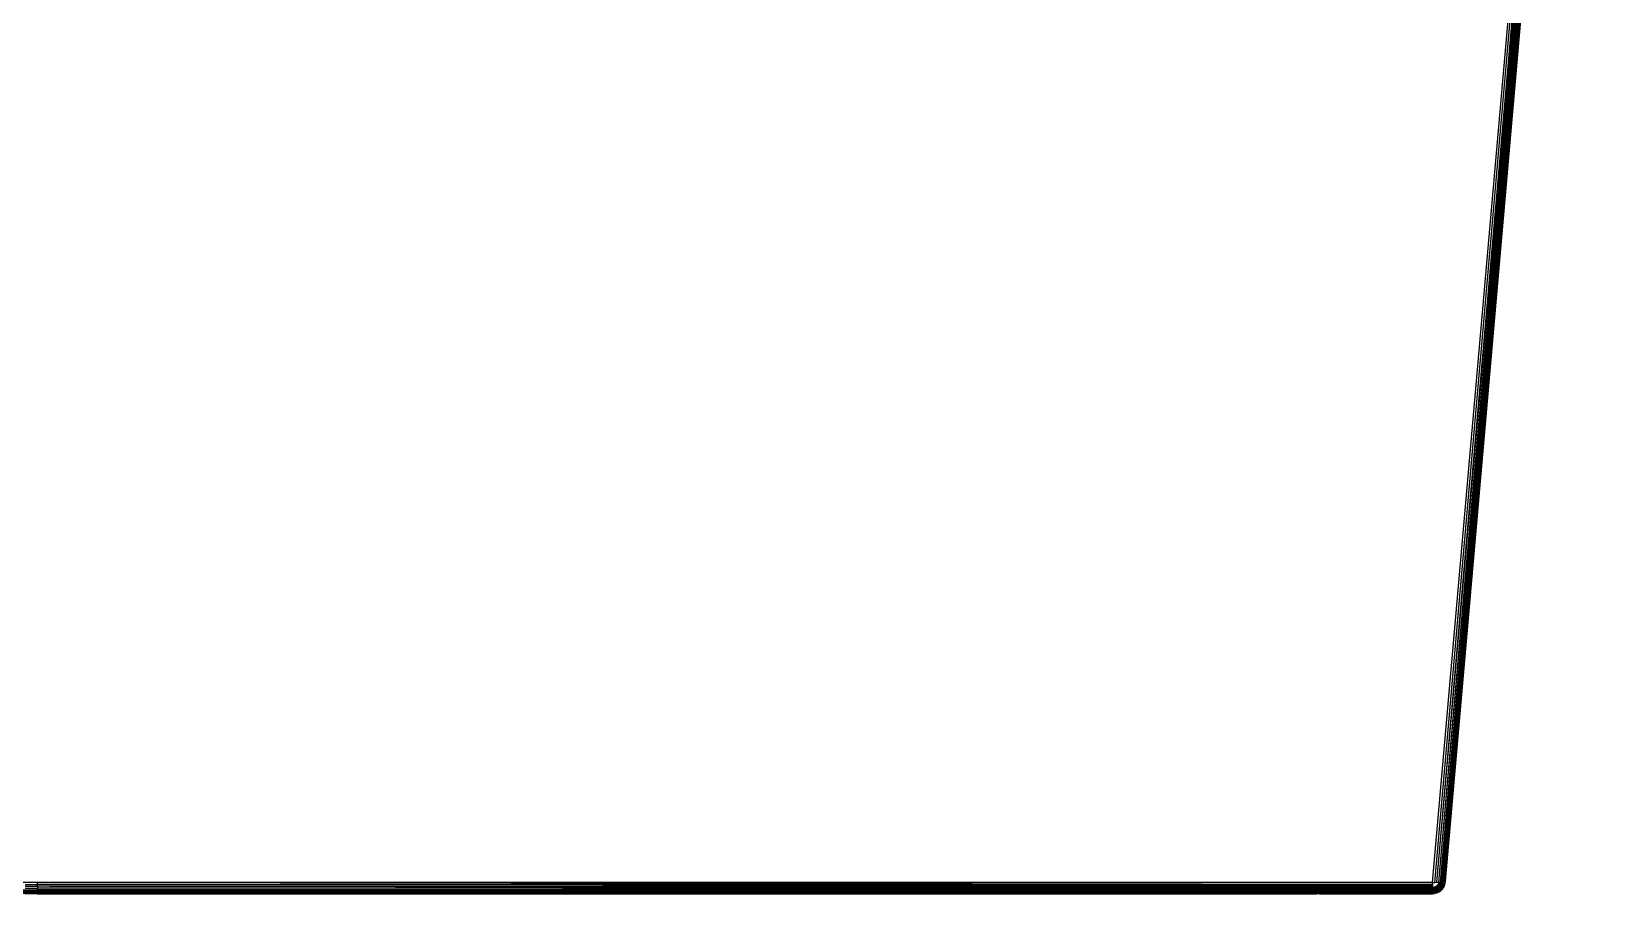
# Model space of a CAD drawing. Header units: inches. Extents: x 12 to 4609, y 5 to 3256.
# Drawn here: x 1188 to 1690, y 885 to 1162 of the extents above; entities that cross this region are included whole.
import ezdxf

# ---------------------------------------------------------------- set-up
doc = ezdxf.new("R2010")
doc.units = ezdxf.units.IN
doc.header["$MEASUREMENT"] = 0

msp = doc.modelspace()

# ---------------------------------------------------------------- linework, layer by layer
for p, q in [((1638.43, 889.01), (1686.21, 1435.18)), ((1639.12, 889.01), (1686.9, 1435.18)), ((1639.79, 889.03), (1687.58, 1435.18)), ((1639.79, 889.03), (1688, 1435.18)), ((1639.79, 889.03), (1688.19, 1435.18)), ((1640.42, 889.05), (1688.19, 1435.18)), ((1640.42, 889.05), (1688.5, 1435.18)), ((1641, 889.09), (1688.5, 1435.18)), ((1641, 889.09), (1688.77, 1435.18)), ((1689.26, 1435.18), (1641, 889.09)), ((1689.03, 1435.18), (1641, 889.09)), ((1641.49, 889.13), (1689.26, 1435.18)), ((1689.47, 1435.18), (1641.49, 889.13)), ((1641.89, 889.18), (1689.66, 1435.18)), ((1689.47, 1435.18), (1641.89, 889.18)), ((1641.89, 889.18), (1689.87, 1435.18)), ((1641.89, 889.18), (1689.95, 1435.18)), ((1642.19, 889.24), (1689.95, 1435.18)), ((1642.37, 889.29), (1690.01, 1435.18)), ((1642.37, 889.29), (1690.13, 1435.18)), ((1690.19, 1435.18), (1642.44, 889.35)), ((1190.19, 889.01), (741.96, 889.01)), ((1194.19, 889.01), (1190.19, 889.01)), ((1190.19, 888.36), (1190.19, 889.01)), ((1638.42, 888.36), (1194.19, 889.01)), ((1638.43, 889.01), (1194.19, 889.01)), ((1638.42, 888.36), (1638.43, 889.01)), ((1638.43, 889.01), (1639.12, 889.01)), ((1639.12, 889.01), (1639.79, 889.03)), ((1639.79, 889.03), (1640.4, 889.05)), ((1640.25, 888.55), (1640.22, 888.48)), ((1640.27, 888.57), (1640.25, 888.55)), ((1640.25, 888.55), (1640.36, 888.5)), ((1640.31, 888.71), (1640.27, 888.57)), ((1640.51, 888.46), (1640.27, 888.57)), ((1640.36, 888.86), (1640.31, 888.71)), ((1642.19, 888.06), (1640.31, 888.71)), ((1640.31, 888.71), (1642.18, 888.03)), ((1641.08, 888.31), (1640.31, 888.71)), ((1640.31, 888.71), (1641.02, 888.57)), ((1640.37, 888.89), (1640.36, 888.86)), ((1640.36, 888.86), (1642.29, 888.32)), ((1641.02, 888.57), (1640.36, 888.86)), ((1640.71, 888.79), (1640.36, 888.86)), ((1640.38, 888.94), (1640.37, 888.89)), ((1640.71, 888.79), (1640.37, 888.89)), ((1640.4, 889.05), (1640.38, 888.94)), ((1640.38, 888.94), (1641.02, 888.96)), ((1641.38, 888.67), (1640.38, 888.94)), ((1640.4, 889.05), (1640.42, 889.05)), ((1640.42, 889.05), (1640.72, 889.07)), ((1640.9, 888.76), (1640.71, 888.79)), ((1640.72, 889.07), (1641, 889.09)), ((1640.72, 889.07), (1641.02, 888.96)), ((1642.3, 888.36), (1640.9, 888.76)), ((1642.31, 888.42), (1640.9, 888.76)), ((1640.9, 888.76), (1641.38, 888.67)), ((1641, 889.09), (1641.24, 889.11)), ((1641.02, 888.96), (1641.83, 889.06)), ((1641.02, 888.96), (1642.32, 888.5)), ((1642.19, 888.06), (1641.02, 888.57)), ((1641.02, 888.57), (1642.29, 888.32)), ((1641.24, 889.11), (1641.49, 889.13)), ((1641.49, 889.09), (1641.24, 889.11)), ((1642.31, 888.42), (1641.38, 888.67)), ((1641.38, 888.67), (1642.32, 888.5)), ((1641.49, 889.13), (1641.89, 889.18)), ((1641.49, 889.09), (1641.49, 889.13)), ((1641.83, 889.06), (1641.49, 889.09)), ((1641.88, 889.05), (1641.83, 889.06)), ((1641.88, 889.05), (1641.89, 889.18)), ((1642.17, 889.03), (1641.88, 889.05)), ((1641.89, 889.18), (1642.19, 889.24)), ((1642.17, 889.03), (1642.19, 889.24)), ((1642.35, 889.01), (1642.17, 889.03)), ((1642.19, 889.24), (1642.37, 889.29)), ((1642.32, 888.5), (1642.41, 889.01)), ((1642.35, 889.01), (1642.37, 889.29)), ((1642.41, 889.01), (1642.35, 889.01)), ((1642.37, 889.29), (1642.44, 889.35)), ((1642.44, 889.35), (1642.41, 889.01)), ((1190.19, 885.41), (787.95, 885.42)), ((1190.19, 886.53), (962.88, 886.53)), ((1089.44, 886.29), (1190.19, 886.29)), ((1190.19, 886.12), (1093.38, 886.12)), ((1190.19, 885.79), (1112.32, 885.79)), ((1116.6, 885.89), (1190.19, 885.89)), ((1145.74, 885.6), (1190.19, 885.6)), ((1190.19, 885.36), (1186.08, 885.36)), ((1186.19, 888.36), (1190.19, 888.36)), ((1186.19, 887.74), (1190.19, 887.74)), ((1186.19, 887.16), (1190.19, 887.16)), ((1186.19, 886.64), (1190.19, 886.64)), ((1186.19, 886.19), (1190.19, 886.19)), ((1186.19, 885.84), (1190.19, 885.84)), ((1186.19, 885.57), (1190.19, 885.57)), ((1194.19, 888.36), (1190.19, 888.36)), ((1190.19, 887.74), (1190.19, 888.36)), ((1190.19, 887.74), (1190.19, 887.16)), ((1194.19, 887.74), (1190.19, 887.74)), ((1194.19, 887.16), (1190.19, 887.16)), ((1190.19, 886.64), (1190.19, 887.16)), ((1190.19, 886.64), (1190.19, 886.53)), ((1194.19, 886.64), (1190.19, 886.64)), ((1190.19, 886.53), (1417.51, 886.53)), ((1190.19, 886.29), (1190.19, 886.53)), ((1190.19, 886.19), (1190.19, 886.29)), ((1290.83, 886.29), (1190.19, 886.29)), ((1194.19, 886.19), (1190.19, 886.19)), ((1190.19, 886.12), (1190.19, 886.19)), ((1190.19, 885.89), (1190.19, 886.12)), ((1190.19, 886.12), (1287.01, 886.12)), ((1263.79, 885.89), (1190.19, 885.89)), ((1190.19, 885.89), (1190.19, 885.84)), ((1194.19, 885.84), (1190.19, 885.84)), ((1190.19, 885.84), (1190.19, 885.79)), ((1190.19, 885.79), (1268.07, 885.79)), ((1190.19, 885.6), (1190.19, 885.79)), ((1190.19, 885.6), (1190.19, 885.57)), ((1237.23, 885.6), (1190.19, 885.6)), ((1194.19, 885.57), (1190.19, 885.57)), ((1190.19, 885.41), (1190.19, 885.57)), ((1190.19, 885.41), (1594.59, 885.43)), ((1190.19, 885.41), (1190.19, 885.36)), ((1190.19, 885.36), (1194.31, 885.36)), ((1638.42, 888.36), (1194.19, 888.36)), ((1194.19, 888.36), (1638.42, 888.32)), ((1638.41, 887.74), (1194.19, 888.36)), ((1194.19, 887.74), (1638.41, 887.74)), ((1638.41, 887.57), (1194.19, 887.74)), ((1638.41, 887.7), (1194.19, 887.74)), ((1638.41, 887.57), (1194.19, 887.16)), ((1594.59, 887.14), (1194.19, 887.16)), ((1358.86, 887.01), (1194.19, 887.16)), ((1638.35, 886.75), (1194.19, 886.64)), ((1594.59, 886.61), (1194.19, 886.64)), ((1417.51, 886.53), (1194.19, 886.64)), ((1388.66, 886.29), (1194.19, 886.19)), ((1290.83, 886.29), (1194.19, 886.19)), ((1194.19, 886.19), (1594.59, 886.22)), ((1194.19, 886.19), (1594.59, 886.17)), ((1287.01, 886.12), (1194.19, 886.19)), ((1194.19, 885.84), (1263.79, 885.89)), ((1561.82, 885.79), (1194.19, 885.84)), ((1268.07, 885.79), (1194.19, 885.84)), ((1237.23, 885.6), (1194.19, 885.57)), ((1594.59, 885.56), (1194.19, 885.57)), ((1594.59, 885.43), (1194.19, 885.57)), ((1194.31, 885.36), (1594.59, 885.43)), ((1194.31, 885.36), (1594.59, 885.36)), ((1416.8, 885.71), (1237.23, 885.6)), ((1594.59, 885.6), (1237.23, 885.6)), ((1263.79, 885.89), (1416.24, 886.02)), ((1571.08, 885.89), (1263.79, 885.89)), ((1268.07, 885.79), (1561.82, 885.79)), ((1416.8, 885.71), (1268.07, 885.79)), ((1416.24, 886.02), (1287.01, 886.12)), ((1287.01, 886.12), (1543.48, 886.12)), ((1489.11, 886.49), (1290.83, 886.29)), ((1388.66, 886.29), (1290.83, 886.29)), ((1358.86, 887.01), (1594.59, 887.01)), ((1594.59, 886.79), (1358.86, 887.01)), ((1594.59, 886.4), (1388.66, 886.29)), ((1594.59, 886.29), (1388.66, 886.29)), ((1416.24, 886.02), (1543.48, 886.12)), ((1571.08, 885.89), (1416.24, 886.02)), ((1561.82, 885.79), (1416.8, 885.71)), ((1594.59, 885.6), (1416.8, 885.71)), ((1489.11, 886.49), (1417.51, 886.53)), ((1417.51, 886.53), (1524.68, 886.53)), ((1524.68, 886.53), (1489.11, 886.49)), ((1594.59, 886.44), (1489.11, 886.49)), ((1594.59, 886.61), (1524.68, 886.53)), ((1524.68, 886.53), (1594.59, 886.53)), ((1543.48, 886.12), (1594.59, 886.17)), ((1543.48, 886.12), (1594.59, 886.12)), ((1594.59, 885.81), (1561.82, 885.79)), ((1594.59, 885.87), (1571.08, 885.89)), ((1594.59, 887.14), (1594.59, 887.01)), ((1594.69, 887.14), (1594.59, 887.14)), ((1594.59, 887.01), (1594.59, 886.79)), ((1594.59, 887.01), (1594.69, 887.01)), ((1594.69, 886.79), (1594.59, 886.79)), ((1594.69, 886.61), (1594.59, 886.61)), ((1594.59, 886.61), (1594.59, 886.53)), ((1594.59, 886.53), (1594.69, 886.53)), ((1594.59, 886.53), (1594.59, 886.44)), ((1594.69, 886.44), (1594.59, 886.44)), ((1594.59, 886.44), (1594.59, 886.4)), ((1594.69, 886.4), (1594.59, 886.4)), ((1594.59, 886.4), (1594.59, 886.29)), ((1594.69, 886.29), (1594.59, 886.29)), ((1594.59, 886.29), (1594.59, 886.22)), ((1594.59, 886.22), (1594.69, 886.22)), ((1594.59, 886.22), (1594.59, 886.17)), ((1594.59, 886.17), (1594.69, 886.17)), ((1594.59, 886.17), (1594.59, 886.12)), ((1594.59, 886.12), (1594.59, 885.87)), ((1594.59, 886.12), (1594.69, 886.12)), ((1594.59, 885.87), (1594.59, 885.81)), ((1594.69, 885.87), (1594.59, 885.87)), ((1594.69, 885.81), (1594.59, 885.81)), ((1594.59, 885.81), (1594.59, 885.6)), ((1594.59, 885.6), (1594.59, 885.56)), ((1594.69, 885.6), (1594.59, 885.6)), ((1594.69, 885.56), (1594.59, 885.56)), ((1594.59, 885.43), (1594.59, 885.36)), ((1594.69, 885.43), (1594.59, 885.43)), ((1594.59, 885.36), (1594.69, 885.36)), ((1594.69, 887.14), (1594.69, 887.01)), ((1596.69, 887.14), (1594.69, 887.14)), ((1594.69, 887.01), (1594.69, 886.79)), ((1594.69, 887.01), (1596.69, 887.01)), ((1596.69, 886.78), (1594.69, 886.79)), ((1596.69, 886.61), (1594.69, 886.61)), ((1594.69, 886.61), (1594.69, 886.53)), ((1594.69, 886.53), (1596.69, 886.53)), ((1594.69, 886.53), (1594.69, 886.44)), ((1596.69, 886.44), (1594.69, 886.44)), ((1594.69, 886.44), (1594.69, 886.4)), ((1596.69, 886.4), (1594.69, 886.4)), ((1594.69, 886.4), (1594.69, 886.29)), ((1596.69, 886.29), (1594.69, 886.29)), ((1594.69, 886.29), (1594.69, 886.22)), ((1594.69, 886.22), (1596.69, 886.22)), ((1594.69, 886.22), (1594.69, 886.17)), ((1594.69, 886.17), (1596.69, 886.17)), ((1594.69, 886.17), (1594.69, 886.12)), ((1594.69, 886.12), (1594.69, 885.87)), ((1594.69, 886.12), (1596.69, 886.12)), ((1594.69, 885.87), (1594.69, 885.81)), ((1596.69, 885.87), (1594.69, 885.87)), ((1594.69, 885.81), (1594.69, 885.6)), ((1596.69, 885.81), (1594.69, 885.81)), ((1594.69, 885.6), (1594.69, 885.56)), ((1596.69, 885.6), (1594.69, 885.6)), ((1596.69, 885.56), (1594.69, 885.56)), ((1594.69, 885.43), (1594.69, 885.36)), ((1596.69, 885.43), (1594.69, 885.43)), ((1594.69, 885.36), (1596.69, 885.36)), ((1596.69, 887.01), (1596.69, 887.14)), ((1597.02, 887.14), (1596.69, 887.14)), ((1596.69, 886.78), (1596.69, 887.01)), ((1596.69, 887.01), (1597.02, 887.01)), ((1597.02, 886.78), (1596.69, 886.78)), ((1597.02, 886.61), (1596.69, 886.61)), ((1596.69, 886.53), (1596.69, 886.61)), ((1596.69, 886.53), (1597.02, 886.53)), ((1596.69, 886.44), (1596.69, 886.53)), ((1597.02, 886.44), (1596.69, 886.44)), ((1596.69, 886.4), (1596.69, 886.44)), ((1597.02, 886.4), (1596.69, 886.4)), ((1596.69, 886.29), (1596.69, 886.4)), ((1597.02, 886.29), (1596.69, 886.29)), ((1596.69, 886.22), (1596.69, 886.29)), ((1596.69, 886.22), (1597.02, 886.22)), ((1596.69, 886.17), (1596.69, 886.22)), ((1596.69, 886.17), (1597.02, 886.17)), ((1596.69, 886.12), (1596.69, 886.17)), ((1596.69, 885.87), (1596.69, 886.12)), ((1596.69, 886.12), (1597.02, 886.12)), ((1597.02, 885.89), (1596.69, 885.87)), ((1596.69, 885.81), (1596.69, 885.87)), ((1597.02, 885.84), (1596.69, 885.81)), ((1596.69, 885.6), (1596.69, 885.81)), ((1596.69, 885.81), (1597.02, 885.79)), ((1596.69, 885.56), (1596.69, 885.6)), ((1597.02, 885.6), (1596.69, 885.6)), ((1597.02, 885.56), (1596.69, 885.56)), ((1596.69, 885.36), (1596.69, 885.43)), ((1597.02, 885.43), (1596.69, 885.43)), ((1596.69, 885.36), (1597.02, 885.36)), ((1597.02, 887.01), (1597.02, 887.14)), ((1597.77, 887.14), (1597.02, 887.14)), ((1597.02, 886.78), (1597.02, 887.01)), ((1598.02, 886.78), (1597.02, 886.78)), ((1597.02, 886.53), (1597.02, 886.61)), ((1598.02, 886.61), (1597.02, 886.61)), ((1597.02, 886.53), (1597.02, 886.44)), ((1597.02, 886.44), (1597.02, 886.4)), ((1598.02, 886.44), (1597.02, 886.44)), ((1597.02, 886.4), (1597.02, 886.29)), ((1598.02, 886.4), (1597.02, 886.4)), ((1597.02, 886.29), (1597.02, 886.22)), ((1597.02, 886.22), (1597.02, 886.17)), ((1597.02, 886.22), (1598.02, 886.22)), ((1597.02, 886.12), (1597.02, 886.17)), ((1597.02, 886.17), (1598.02, 886.17)), ((1597.02, 886.12), (1597.02, 885.89)), ((1597.02, 885.89), (1597.02, 885.84)), ((1598.02, 885.87), (1597.02, 885.89)), ((1597.02, 885.79), (1597.02, 885.84)), ((1598.02, 885.81), (1597.02, 885.84)), ((1597.02, 885.6), (1597.02, 885.79)), ((1597.02, 885.6), (1597.02, 885.56)), ((1598.02, 885.6), (1597.02, 885.6)), ((1598.02, 885.56), (1597.02, 885.56)), ((1597.02, 885.43), (1597.02, 885.36)), ((1598.02, 885.43), (1597.02, 885.43)), ((1597.02, 885.36), (1598.02, 885.36)), ((1597.77, 887.14), (1597.85, 887.01)), ((1598.02, 887.14), (1597.77, 887.14)), ((1597.85, 887.01), (1598.02, 886.78)), ((1598.02, 886.78), (1598.02, 887.14)), ((1598.09, 887.14), (1598.02, 887.14)), ((1598.09, 886.78), (1598.02, 886.78)), ((1598.02, 886.44), (1598.02, 886.61)), ((1598.09, 886.61), (1598.02, 886.61)), ((1598.02, 886.4), (1598.02, 886.44)), ((1598.09, 886.44), (1598.02, 886.44)), ((1598.02, 886.22), (1598.02, 886.4)), ((1598.09, 886.4), (1598.02, 886.4)), ((1598.02, 886.22), (1598.09, 886.22)), ((1598.02, 886.17), (1598.02, 886.22)), ((1598.02, 886.17), (1598.09, 886.17)), ((1598.02, 885.87), (1598.02, 886.17)), ((1598.02, 885.81), (1598.02, 885.87)), ((1598.09, 885.87), (1598.02, 885.87)), ((1598.02, 885.6), (1598.02, 885.81)), ((1598.09, 885.81), (1598.02, 885.81)), ((1598.02, 885.56), (1598.02, 885.6)), ((1598.09, 885.6), (1598.02, 885.6)), ((1598.09, 885.56), (1598.02, 885.56)), ((1598.02, 885.36), (1598.02, 885.43)), ((1598.09, 885.43), (1598.02, 885.43)), ((1598.02, 885.36), (1598.09, 885.36)), ((1598.09, 887.14), (1598.09, 886.78)), ((1601.09, 887.14), (1598.09, 887.14)), ((1601.09, 886.78), (1598.09, 886.78)), ((1598.09, 886.61), (1598.09, 886.44)), ((1598.19, 886.61), (1598.09, 886.61)), ((1598.09, 886.44), (1598.09, 886.4)), ((1598.37, 886.44), (1598.09, 886.44)), ((1598.09, 886.4), (1598.09, 886.22)), ((1598.41, 886.4), (1598.09, 886.4)), ((1598.09, 886.22), (1598.09, 886.17)), ((1598.09, 886.22), (1598.62, 886.22)), ((1598.09, 886.17), (1598.68, 886.17)), ((1598.09, 886.17), (1598.09, 885.87)), ((1599.09, 885.89), (1598.09, 885.87)), ((1598.09, 885.87), (1598.09, 885.81)), ((1599.15, 885.87), (1598.09, 885.81)), ((1598.09, 885.81), (1598.09, 885.6)), ((1598.09, 885.6), (1598.09, 885.56)), ((1599.72, 885.6), (1598.09, 885.6)), ((1599.72, 885.6), (1598.09, 885.56)), ((1598.09, 885.43), (1598.09, 885.36)), ((1600.43, 885.41), (1598.09, 885.43)), ((1598.09, 885.36), (1601.09, 885.36)), ((1598.19, 886.61), (1598.26, 886.53)), ((1601.09, 886.61), (1598.19, 886.61)), ((1598.26, 886.53), (1598.37, 886.44)), ((1598.37, 886.44), (1598.41, 886.4)), ((1601.09, 886.44), (1598.37, 886.44)), ((1598.41, 886.4), (1598.52, 886.29)), ((1601.09, 886.4), (1598.41, 886.4)), ((1598.52, 886.29), (1598.62, 886.22)), ((1598.62, 886.22), (1598.65, 886.2)), ((1598.65, 886.2), (1601.09, 886.22)), ((1598.65, 886.2), (1598.68, 886.17)), ((1598.68, 886.17), (1598.74, 886.12)), ((1598.68, 886.17), (1601.09, 886.17)), ((1598.74, 886.12), (1598.94, 886)), ((1598.94, 886), (1599.09, 885.89)), ((1599.09, 885.89), (1599.15, 885.87)), ((1599.15, 885.87), (1599.27, 885.79)), ((1601.09, 885.81), (1599.27, 885.79)), ((1599.27, 885.79), (1599.55, 885.68)), ((1599.55, 885.68), (1599.72, 885.6)), ((1599.72, 885.6), (1599.8, 885.58)), ((1599.8, 885.58), (1599.85, 885.56)), ((1599.85, 885.56), (1601.09, 885.56)), ((1600.43, 885.41), (1600.46, 885.41)), ((1601.09, 885.43), (1600.46, 885.41)), ((1601.09, 885.36), (1600.46, 885.41)), ((1601.09, 887.14), (1601.09, 886.78)), ((1602.09, 887.14), (1601.09, 887.14)), ((1602.09, 886.78), (1601.09, 886.78)), ((1601.09, 886.61), (1601.09, 886.44)), ((1602.09, 886.61), (1601.09, 886.61)), ((1601.09, 886.44), (1601.09, 886.4)), ((1602.09, 886.44), (1601.09, 886.44)), ((1601.09, 886.4), (1601.09, 886.22)), ((1602.09, 886.4), (1601.09, 886.4)), ((1601.09, 886.22), (1601.09, 886.17)), ((1601.09, 886.22), (1602.09, 886.22)), ((1601.09, 886.17), (1602.09, 886.17)), ((1601.09, 885.81), (1601.09, 886.17)), ((1602.09, 885.81), (1601.09, 885.81)), ((1601.09, 885.56), (1601.09, 885.81)), ((1602.09, 885.56), (1601.09, 885.56)), ((1601.09, 885.43), (1601.09, 885.36)), ((1602.09, 885.43), (1601.09, 885.43)), ((1602.09, 885.36), (1601.09, 885.36)), ((1602.09, 886.78), (1602.09, 887.14)), ((1638.35, 887.13), (1602.09, 887.14)), ((1638.35, 886.75), (1602.09, 886.78)), ((1602.09, 886.44), (1602.09, 886.61)), ((1602.09, 886.61), (1638.35, 886.61)), ((1602.09, 886.4), (1602.09, 886.44)), ((1638.35, 886.42), (1602.09, 886.44)), ((1638.35, 886.42), (1602.09, 886.4)), ((1602.09, 886.22), (1602.09, 886.4)), ((1602.09, 886.17), (1602.09, 886.22)), ((1602.09, 886.22), (1638.35, 886.2)), ((1602.09, 886.22), (1638.35, 886.22)), ((1602.09, 886.17), (1638.35, 886.2)), ((1602.09, 886.17), (1638.35, 886.16)), ((1602.09, 886.17), (1602.09, 885.81)), ((1638.38, 885.84), (1602.09, 885.81)), ((1638.38, 885.81), (1602.09, 885.81)), ((1602.09, 885.56), (1602.09, 885.81)), ((1638.35, 885.55), (1602.09, 885.56)), ((1602.09, 885.36), (1602.09, 885.43)), ((1638.35, 885.41), (1602.09, 885.43)), ((1602.09, 885.36), (1638.35, 885.36)), ((1638.35, 887.13), (1638.35, 886.75)), ((1638.4, 886.75), (1638.35, 887.13)), ((1638.4, 887.13), (1638.35, 887.13)), ((1638.4, 886.75), (1638.35, 886.75)), ((1638.35, 886.61), (1638.35, 886.42)), ((1638.39, 886.61), (1638.35, 886.61)), ((1638.35, 886.42), (1638.35, 886.22)), ((1638.39, 886.42), (1638.35, 886.42)), ((1638.35, 886.22), (1638.35, 886.2)), ((1638.35, 886.22), (1638.39, 886.22)), ((1638.35, 886.16), (1638.35, 886.2)), ((1638.35, 886.2), (1638.39, 886.2)), ((1638.38, 886.1), (1638.35, 886.16)), ((1638.35, 886.16), (1638.39, 886.16)), ((1638.35, 885.55), (1638.37, 885.58)), ((1638.37, 885.49), (1638.35, 885.55)), ((1638.35, 885.41), (1638.37, 885.49)), ((1638.35, 885.41), (1638.35, 885.36)), ((1638.35, 885.36), (1638.43, 885.36)), ((1638.37, 885.58), (1638.38, 885.81)), ((1638.43, 885.36), (1638.37, 885.49)), ((1638.38, 886.1), (1638.39, 886.16)), ((1638.38, 885.84), (1638.38, 886.1)), ((1638.38, 885.81), (1638.38, 885.84)), ((1638.4, 886.75), (1638.39, 886.68)), ((1638.39, 886.68), (1638.39, 886.65)), ((1638.39, 886.61), (1638.39, 886.68)), ((1638.39, 886.42), (1638.39, 886.61)), ((1638.39, 886.42), (1638.39, 886.22)), ((1638.39, 886.22), (1638.39, 886.2)), ((1638.39, 886.16), (1638.39, 886.2)), ((1638.4, 887.2), (1638.43, 887.36)), ((1638.4, 887.13), (1638.4, 887.2)), ((1638.4, 886.75), (1638.4, 887.13)), ((1638.42, 888.32), (1638.41, 887.79)), ((1638.41, 887.79), (1638.41, 887.74)), ((1638.41, 887.7), (1638.41, 887.74)), ((1638.41, 887.57), (1638.41, 887.7)), ((1638.43, 887.36), (1638.41, 887.57)), ((1638.42, 888.32), (1638.42, 888.36)), ((1638.68, 887.38), (1638.43, 887.36)), ((1638.43, 887.36), (1638.6, 886.7)), ((1638.6, 886.7), (1638.43, 885.36)), ((1638.43, 885.36), (1638.91, 885.39)), ((1638.68, 887.38), (1638.6, 886.7)), ((1638.6, 886.7), (1638.94, 885.4)), ((1638.68, 887.38), (1638.72, 887.38)), ((1638.83, 886.64), (1638.68, 887.38)), ((1638.72, 887.38), (1638.77, 887.39)), ((1638.81, 886.88), (1638.72, 887.38)), ((1638.92, 887.43), (1638.77, 887.39)), ((1638.77, 887.39), (1639.12, 885.42)), ((1638.77, 887.39), (1639.08, 885.41)), ((1639, 886.66), (1638.77, 887.39)), ((1638.77, 887.39), (1638.81, 886.88)), ((1638.81, 886.88), (1638.83, 886.64)), ((1639.08, 885.41), (1638.83, 886.64)), ((1638.83, 886.64), (1638.86, 886.35)), ((1638.86, 886.35), (1638.94, 885.4)), ((1639.02, 885.4), (1638.86, 886.35)), ((1638.91, 885.39), (1638.94, 885.4)), ((1639.09, 887.47), (1638.92, 887.43)), ((1638.92, 887.43), (1638.93, 887.32)), ((1638.93, 887.32), (1639.42, 885.5)), ((1638.93, 887.32), (1639, 886.66)), ((1639.02, 885.4), (1638.94, 885.4)), ((1639, 886.66), (1639.12, 885.42)), ((1639.02, 885.4), (1639.08, 885.41)), ((1639.08, 885.41), (1639.12, 885.42)), ((1639.16, 887.5), (1639.09, 887.47)), ((1639.11, 887.35), (1639.09, 887.47)), ((1639.11, 887.35), (1639.16, 887.26)), ((1639.11, 887.35), (1639.15, 887.15)), ((1639.39, 885.49), (1639.12, 885.42)), ((1639.67, 885.55), (1639.15, 887.15)), ((1639.72, 885.57), (1639.15, 887.15)), ((1639.15, 887.15), (1639.24, 886.62)), ((1639.16, 887.5), (1639.35, 887.58)), ((1639.16, 887.5), (1639.9, 885.65)), ((1639.86, 885.64), (1639.16, 887.5)), ((1639.16, 887.5), (1639.43, 886.64)), ((1639.56, 886.89), (1639.16, 887.5)), ((1639.16, 887.26), (1639.19, 887.2)), ((1639.19, 887.2), (1639.76, 885.58)), ((1639.43, 886.64), (1639.19, 887.2)), ((1639.67, 885.55), (1639.24, 886.62)), ((1639.24, 886.62), (1639.42, 885.5)), ((1639.35, 887.58), (1639.37, 887.6)), ((1639.4, 887.49), (1639.35, 887.58)), ((1639.59, 887.74), (1639.37, 887.6)), ((1639.37, 887.6), (1640.36, 885.86)), ((1639.37, 887.6), (1640.32, 885.84)), ((1639.88, 887.05), (1639.37, 887.6)), ((1639.37, 887.6), (1639.4, 887.49)), ((1639.42, 885.5), (1639.39, 885.49)), ((1640.32, 885.84), (1639.4, 887.49)), ((1640.28, 885.81), (1639.4, 887.49)), ((1639.4, 887.49), (1639.56, 886.89)), ((1639.46, 885.5), (1639.42, 885.5)), ((1639.43, 886.64), (1639.76, 885.58)), ((1639.86, 885.64), (1639.43, 886.64)), ((1639.67, 885.55), (1639.46, 885.5)), ((1639.56, 886.89), (1639.9, 885.65)), ((1640.28, 885.81), (1639.56, 886.89)), ((1639.67, 887.79), (1639.59, 887.74)), ((1639.79, 887.47), (1639.59, 887.74)), ((1639.59, 887.74), (1639.88, 887.05)), ((1639.77, 887.89), (1639.67, 887.79)), ((1639.67, 887.79), (1639.77, 887.63)), ((1639.67, 885.55), (1639.72, 885.57)), ((1639.76, 885.58), (1639.72, 885.57)), ((1639.86, 885.64), (1639.76, 885.58)), ((1639.89, 888), (1639.77, 887.89)), ((1641.12, 886.42), (1639.77, 887.89)), ((1640.23, 887.22), (1639.77, 887.89)), ((1640.34, 887.42), (1639.77, 887.89)), ((1639.85, 887.56), (1639.77, 887.63)), ((1640.08, 887.17), (1639.77, 887.63)), ((1639.79, 887.47), (1640.76, 886.12)), ((1640.74, 886.1), (1639.79, 887.47)), ((1640.91, 886.22), (1639.85, 887.56)), ((1640.23, 887.22), (1639.85, 887.56)), ((1639.9, 885.65), (1639.86, 885.64)), ((1639.88, 887.05), (1640.36, 885.86)), ((1640.74, 886.1), (1639.88, 887.05)), ((1639.95, 888.06), (1639.89, 888)), ((1641.36, 886.64), (1639.89, 888)), ((1641.39, 886.68), (1639.89, 888)), ((1641.33, 886.61), (1639.89, 888)), ((1640.34, 887.42), (1639.89, 888)), ((1639.89, 888), (1640.67, 887.37)), ((1639.93, 885.66), (1639.9, 885.65)), ((1640.28, 885.81), (1639.93, 885.66)), ((1639.95, 888.06), (1640.09, 888.26)), ((1639.95, 888.06), (1640, 888.02)), ((1641.46, 886.77), (1640, 888.02)), ((1640, 888.02), (1641.44, 886.75)), ((1640.67, 887.37), (1640, 888.02)), ((1640.87, 886.2), (1640.08, 887.17)), ((1640.29, 886.85), (1640.08, 887.17)), ((1640.11, 888.28), (1640.09, 888.26)), ((1640.15, 888.2), (1640.09, 888.26)), ((1640.22, 888.48), (1640.11, 888.28)), ((1640.26, 888.18), (1640.11, 888.28)), ((1640.15, 888.2), (1641.75, 887.13)), ((1640.15, 888.2), (1641.76, 887.16)), ((1640.6, 887.71), (1640.15, 888.2)), ((1640.15, 888.2), (1640.26, 888.18)), ((1642.01, 887.6), (1640.22, 888.48)), ((1640.22, 888.48), (1641.99, 887.57)), ((1640.84, 887.97), (1640.22, 888.48)), ((1640.22, 888.48), (1640.96, 888.17)), ((1640.91, 886.22), (1640.23, 887.22)), ((1641.12, 886.42), (1640.23, 887.22)), ((1641.76, 887.16), (1640.26, 888.18)), ((1641.8, 887.2), (1640.26, 888.18)), ((1640.26, 888.18), (1640.84, 887.97)), ((1640.28, 885.81), (1640.32, 885.84)), ((1640.84, 886.16), (1640.29, 886.85)), ((1640.29, 886.85), (1640.76, 886.12)), ((1640.36, 885.86), (1640.32, 885.84)), ((1641.12, 886.42), (1640.34, 887.42)), ((1641.33, 886.61), (1640.34, 887.42)), ((1640.36, 888.5), (1642.07, 887.7)), ((1640.96, 888.17), (1640.36, 888.5)), ((1640.51, 888.46), (1640.36, 888.5)), ((1640.59, 886.01), (1640.36, 885.86)), ((1640.51, 888.46), (1640.56, 888.45)), ((1642.08, 887.74), (1640.56, 888.45)), ((1642.11, 887.79), (1640.56, 888.45)), ((1640.56, 888.45), (1641.08, 888.31)), ((1640.74, 886.1), (1640.59, 886.01)), ((1640.6, 887.71), (1641.75, 887.13)), ((1641.46, 886.77), (1640.6, 887.71)), ((1641.39, 886.68), (1640.67, 887.37)), ((1640.67, 887.37), (1641.44, 886.75)), ((1640.76, 886.12), (1640.74, 886.1)), ((1640.84, 886.16), (1640.76, 886.12)), ((1641.8, 887.2), (1640.84, 887.97)), ((1640.84, 887.97), (1641.99, 887.57)), ((1640.84, 886.16), (1640.87, 886.2)), ((1640.87, 886.2), (1640.91, 886.22)), ((1641.12, 886.42), (1640.91, 886.22)), ((1640.96, 888.17), (1642.07, 887.7)), ((1642.01, 887.6), (1640.96, 888.17)), ((1642.11, 887.79), (1641.08, 888.31)), ((1641.08, 888.31), (1642.18, 888.03)), ((1641.12, 886.42), (1641.33, 886.61)), ((1641.33, 886.61), (1641.36, 886.64)), ((1641.39, 886.68), (1641.36, 886.64)), ((1641.44, 886.75), (1641.39, 886.68)), ((1641.46, 886.77), (1641.44, 886.75)), ((1641.5, 886.82), (1641.46, 886.77)), ((1641.75, 887.13), (1641.5, 886.82)), ((1641.75, 887.13), (1641.76, 887.16)), ((1641.8, 887.2), (1641.76, 887.16)), ((1641.93, 887.46), (1641.8, 887.2)), ((1641.99, 887.57), (1641.93, 887.46)), ((1642.01, 887.6), (1641.99, 887.57)), ((1642.07, 887.7), (1642.01, 887.6)), ((1642.07, 887.7), (1642.08, 887.74)), ((1642.08, 887.74), (1642.11, 887.79)), ((1642.18, 888.03), (1642.11, 887.79)), ((1642.19, 888.06), (1642.18, 888.03)), ((1642.29, 888.32), (1642.19, 888.06)), ((1642.29, 888.32), (1642.3, 888.36)), ((1642.31, 888.42), (1642.3, 888.36)), ((1642.32, 888.5), (1642.31, 888.42))]:
    msp.add_line(p, q)

doc.saveas('drawing.dxf')
